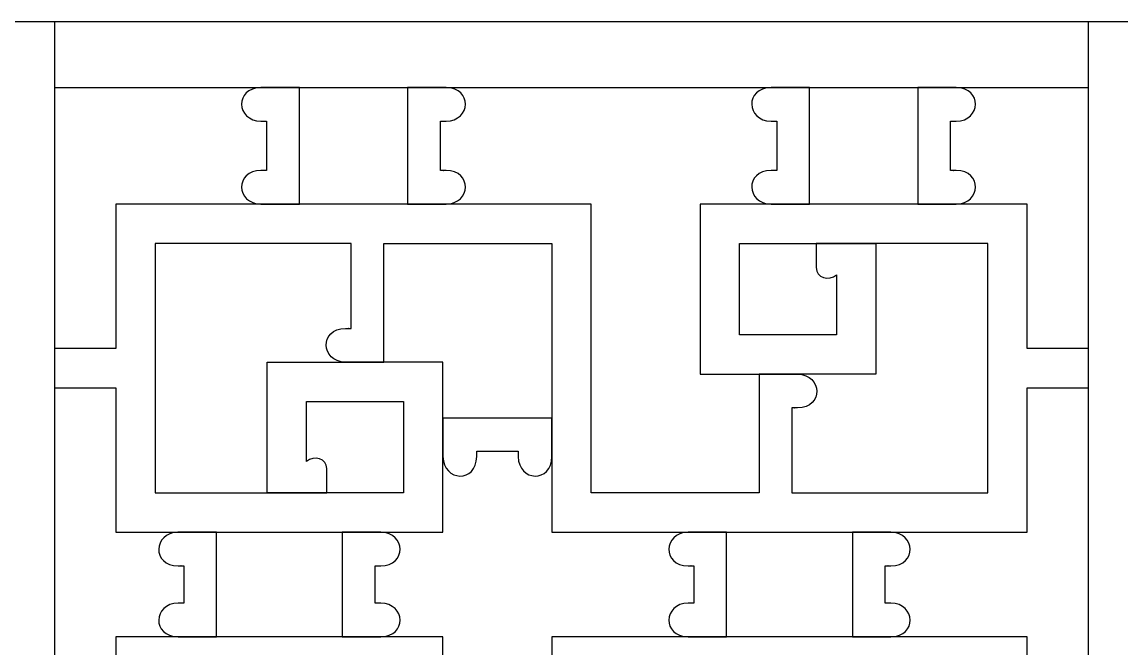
# Model space of a CAD drawing. Header units: centimetres. Extents: x -41.6 to 46.5, y -7.9 to 4.8.
# Drawn here: x 8.71 to 21.19, y -2.26 to 4.85 of the extents above; entities that cross this region are included whole.
import ezdxf

# ---------------------------------------------------------------- set-up
doc = ezdxf.new("R2010")
doc.units = ezdxf.units.CM
doc.header["$MEASUREMENT"] = 0
doc.layers.add('layer 1', color=7, linetype='Continuous')

msp = doc.modelspace()

# ---------------------------------------------------------------- linework, layer by layer
at = {"layer": 'layer 1', "color": 242}
for points, knots in [([(-4.13792, -7.92421), (-4.13792, -7.92421), (-4.13792, 4.84981), (-4.13792, 4.84981), (-4.13792, 4.84981), (-4.13792, 4.84981), (9.083, 4.84981), (9.083, 4.84981), (9.083, 4.84981), (9.083, 4.84981), (9.083, -7.92421), (9.083, -7.92421), (9.083, -7.92421), (9.083, -7.92421), (-4.13792, -7.92421), (-4.13792, -7.92421)], [0, 0, 0, 0, 0.2, 0.2, 0.2, 0.2, 0.4, 0.4, 0.4, 0.4, 0.6, 0.6, 0.6, 0.6, 1, 1, 1, 1]), ([(8.33816, -7.92421), (8.33816, -7.92421), (8.33816, 4.84981), (8.33816, 4.84981), (8.33816, 4.84981), (8.33816, 4.84981), (21.55908, 4.84981), (21.55908, 4.84981), (21.55908, 4.84981), (21.55908, 4.84981), (21.55908, -7.92421), (21.55908, -7.92421), (21.55908, -7.92421), (21.55908, -7.92421), (8.33816, -7.92421), (8.33816, -7.92421)], [0, 0, 0, 0, 0.2, 0.2, 0.2, 0.2, 0.4, 0.4, 0.4, 0.4, 0.6, 0.6, 0.6, 0.6, 1, 1, 1, 1]), ([(20.81424, -7.92421), (20.81424, -7.92421), (20.81424, 4.84981), (20.81424, 4.84981), (20.81424, 4.84981), (20.81424, 4.84981), (34.03517, 4.84981), (34.03517, 4.84981), (34.03517, 4.84981), (34.03517, 4.84981), (34.03517, -7.92421), (34.03517, -7.92421), (34.03517, -7.92421), (34.03517, -7.92421), (20.81424, -7.92421), (20.81424, -7.92421)], [0, 0, 0, 0, 0.2, 0.2, 0.2, 0.2, 0.4, 0.4, 0.4, 0.4, 0.6, 0.6, 0.6, 0.6, 1, 1, 1, 1]), ([(9.083, 1.14233), (9.083, 1.14233), (9.77595, 1.14233), (9.77595, 1.14233), (9.77595, 1.14233), (9.77595, 1.14233), (9.77595, 2.78098), (9.77595, 2.78098), (9.77595, 2.78098), (9.77595, 2.78098), (9.77595, 2.78098), (9.77595, 2.78098), (9.77595, 2.78098), (9.77595, 2.78098), (11.42378, 2.78098), (11.42378, 2.78098), (11.42378, 2.78098), (11.13833, 2.78695), (11.12319, 3.16217), (11.42378, 3.16381), (11.42378, 3.16381), (11.49683, 3.16381), (11.41418, 3.16381), (11.48722, 3.16381), (11.48722, 3.16381), (11.48722, 3.16381), (11.48722, 3.72214), (11.48722, 3.72214), (11.48722, 3.72214), (11.47662, 3.72214), (11.47977, 3.72214), (11.42378, 3.72214), (11.42378, 3.72214), (11.13838, 3.72811), (11.1232, 4.1032), (11.42364, 4.10497), (11.42364, 4.10497), (11.42364, 4.10497), (9.083, 4.10497), (9.083, 4.10497), (9.083, 4.10497), (9.083, 4.10497), (9.083, 1.14233), (9.083, 1.14233)], [0, 0, 0, 0, 0.08333333, 0.08333333, 0.08333333, 0.08333333, 0.16666667, 0.16666667, 0.16666667, 0.16666667, 0.25, 0.25, 0.25, 0.25, 0.33333333, 0.33333333, 0.33333333, 0.33333333, 0.41666667, 0.41666667, 0.41666667, 0.41666667, 0.5, 0.5, 0.5, 0.5, 0.58333333, 0.58333333, 0.58333333, 0.58333333, 0.66666667, 0.66666667, 0.66666667, 0.66666667, 0.75, 0.75, 0.75, 0.75, 0.83333333, 0.83333333, 0.83333333, 0.83333333, 1, 1, 1, 1]), ([(11.85964, 4.10497), (11.85964, 4.10497), (11.42364, 4.10497), (11.42364, 4.10497), (11.42364, 4.10497), (11.42364, 4.10497), (11.85964, 4.10497), (11.85964, 4.10497)], [0, 0, 0, 0, 0.33333333, 0.33333333, 0.33333333, 0.33333333, 1, 1, 1, 1]), ([(11.85964, 4.10497), (11.85964, 4.10497), (11.85964, 2.78098), (11.85964, 2.78098), (11.85964, 2.78098), (11.85964, 2.78098), (13.0884, 2.78098), (13.0884, 2.78098), (13.0884, 2.78098), (13.0884, 2.78098), (13.0884, 4.10497), (13.0884, 4.10497), (13.0884, 4.10497), (13.0884, 4.10497), (11.85964, 4.10497), (11.85964, 4.10497)], [0, 0, 0, 0, 0.2, 0.2, 0.2, 0.2, 0.4, 0.4, 0.4, 0.4, 0.6, 0.6, 0.6, 0.6, 1, 1, 1, 1]), ([(13.0884, 4.10497), (13.0884, 4.10497), (13.5244, 4.10497), (13.5244, 4.10497), (13.5244, 4.10497), (13.5244, 4.10497), (13.0884, 4.10497), (13.0884, 4.10497)], [0, 0, 0, 0, 0.33333333, 0.33333333, 0.33333333, 0.33333333, 1, 1, 1, 1]), ([(13.5244, 4.10497), (13.82484, 4.1032), (13.80966, 3.72811), (13.52425, 3.72214), (13.52425, 3.72214), (13.46826, 3.72214), (13.47142, 3.72214), (13.46082, 3.72214), (13.46082, 3.72214), (13.46082, 3.72214), (13.46082, 3.16381), (13.46082, 3.16381), (13.46082, 3.16381), (13.53386, 3.16381), (13.4512, 3.16381), (13.52425, 3.16381), (13.52425, 3.16381), (13.82484, 3.16217), (13.8097, 2.78695), (13.52425, 2.78098), (13.52425, 2.78098), (13.52425, 2.78098), (15.17208, 2.78098), (15.17208, 2.78098), (15.17208, 2.78098), (15.17208, 2.78098), (15.17208, -0.49632), (15.17208, -0.49632), (15.17208, -0.49632), (15.17208, -0.49632), (17.07789, -0.49632), (17.07789, -0.49632), (17.07789, -0.49632), (17.07789, -0.49632), (17.07789, 0.8505), (17.07789, 0.8505), (17.07789, 0.8505), (17.07789, 0.8505), (16.40788, 0.8505), (16.40788, 0.8505), (16.40788, 0.8505), (16.40788, 1.49397), (16.40788, 2.13747), (16.40788, 2.78098), (16.40788, 2.78098), (16.40788, 2.78098), (17.21435, 2.78098), (17.21435, 2.78098), (17.21435, 2.78098), (16.9289, 2.78695), (16.91376, 3.16217), (17.21435, 3.16381), (17.21435, 3.16381), (17.2874, 3.16381), (17.20474, 3.16381), (17.27779, 3.16381), (17.27779, 3.16381), (17.27779, 3.16381), (17.27779, 3.72214), (17.27779, 3.72214), (17.27779, 3.72214), (17.26718, 3.72214), (17.27034, 3.72214), (17.21435, 3.72214), (17.21435, 3.72214), (16.92895, 3.72811), (16.91376, 4.1032), (17.2142, 4.10497), (17.2142, 4.10497), (17.2142, 4.10497), (13.5244, 4.10497), (13.5244, 4.10497)], [0, 0, 0, 0, 0.05263158, 0.05263158, 0.05263158, 0.05263158, 0.10526316, 0.10526316, 0.10526316, 0.10526316, 0.15789474, 0.15789474, 0.15789474, 0.15789474, 0.21052632, 0.21052632, 0.21052632, 0.21052632, 0.26315789, 0.26315789, 0.26315789, 0.26315789, 0.31578947, 0.31578947, 0.31578947, 0.31578947, 0.36842105, 0.36842105, 0.36842105, 0.36842105, 0.42105263, 0.42105263, 0.42105263, 0.42105263, 0.47368421, 0.47368421, 0.47368421, 0.47368421, 0.52631579, 0.52631579, 0.52631579, 0.52631579, 0.57894737, 0.57894737, 0.57894737, 0.57894737, 0.63157895, 0.63157895, 0.63157895, 0.63157895, 0.68421053, 0.68421053, 0.68421053, 0.68421053, 0.73684211, 0.73684211, 0.73684211, 0.73684211, 0.78947368, 0.78947368, 0.78947368, 0.78947368, 0.84210526, 0.84210526, 0.84210526, 0.84210526, 0.89473684, 0.89473684, 0.89473684, 0.89473684, 1, 1, 1, 1]), ([(17.65021, 4.10497), (17.65021, 4.10497), (17.2142, 4.10497), (17.2142, 4.10497), (17.2142, 4.10497), (17.2142, 4.10497), (17.65021, 4.10497), (17.65021, 4.10497)], [0, 0, 0, 0, 0.33333333, 0.33333333, 0.33333333, 0.33333333, 1, 1, 1, 1]), ([(17.65021, 2.78098), (17.65021, 2.78098), (18.87896, 2.78098), (18.87896, 2.78098), (18.87896, 2.78098), (18.87896, 2.78098), (18.87896, 4.10497), (18.87896, 4.10497), (18.87896, 4.10497), (18.87896, 4.10497), (17.65021, 4.10497), (17.65021, 4.10497), (17.65021, 4.10497), (17.65021, 4.10497), (17.65021, 2.78098), (17.65021, 2.78098)], [0, 0, 0, 0, 0.2, 0.2, 0.2, 0.2, 0.4, 0.4, 0.4, 0.4, 0.6, 0.6, 0.6, 0.6, 1, 1, 1, 1]), ([(18.87896, 4.10497), (18.87896, 4.10497), (19.31497, 4.10497), (19.31497, 4.10497), (19.31497, 4.10497), (19.31497, 4.10497), (18.87896, 4.10497), (18.87896, 4.10497)], [0, 0, 0, 0, 0.33333333, 0.33333333, 0.33333333, 0.33333333, 1, 1, 1, 1]), ([(19.31497, 4.10497), (19.61541, 4.1032), (19.60022, 3.72811), (19.31482, 3.72214), (19.31482, 3.72214), (19.25883, 3.72214), (19.26199, 3.72214), (19.25138, 3.72214), (19.25138, 3.72214), (19.25138, 3.72214), (19.25138, 3.16381), (19.25138, 3.16381), (19.25138, 3.16381), (19.32443, 3.16381), (19.24177, 3.16381), (19.31482, 3.16381), (19.31482, 3.16381), (19.61541, 3.16217), (19.60027, 2.78695), (19.31482, 2.78098), (19.31482, 2.78098), (19.31482, 2.78098), (20.12129, 2.78098), (20.12129, 2.78098), (20.12129, 2.78098), (20.12129, 2.78098), (20.12129, 1.14233), (20.12129, 1.14233), (20.12129, 1.14233), (20.12129, 1.14233), (20.81424, 1.14233), (20.81424, 1.14233), (20.81424, 1.14233), (20.81424, 1.14233), (20.81424, 4.10497), (20.81424, 4.10497), (20.81424, 4.10497), (20.81424, 4.10497), (19.31497, 4.10497), (19.31497, 4.10497)], [0, 0, 0, 0, 0.09090909, 0.09090909, 0.09090909, 0.09090909, 0.18181818, 0.18181818, 0.18181818, 0.18181818, 0.27272727, 0.27272727, 0.27272727, 0.27272727, 0.36363636, 0.36363636, 0.36363636, 0.36363636, 0.45454545, 0.45454545, 0.45454545, 0.45454545, 0.54545455, 0.54545455, 0.54545455, 0.54545455, 0.63636364, 0.63636364, 0.63636364, 0.63636364, 0.72727273, 0.72727273, 0.72727273, 0.72727273, 0.81818182, 0.81818182, 0.81818182, 0.81818182, 1, 1, 1, 1]), ([(11.85964, 2.78098), (11.85964, 2.78098), (11.42378, 2.78098), (11.42378, 2.78098), (11.42378, 2.78098), (11.42378, 2.78098), (11.85964, 2.78098), (11.85964, 2.78098)], [0, 0, 0, 0, 0.33333333, 0.33333333, 0.33333333, 0.33333333, 1, 1, 1, 1]), ([(13.0884, 2.78098), (13.0884, 2.78098), (13.52425, 2.78098), (13.52425, 2.78098), (13.52425, 2.78098), (13.52425, 2.78098), (13.0884, 2.78098), (13.0884, 2.78098)], [0, 0, 0, 0, 0.33333333, 0.33333333, 0.33333333, 0.33333333, 1, 1, 1, 1]), ([(17.65021, 2.78098), (17.65021, 2.78098), (17.21435, 2.78098), (17.21435, 2.78098), (17.21435, 2.78098), (17.21435, 2.78098), (17.65021, 2.78098), (17.65021, 2.78098)], [0, 0, 0, 0, 0.33333333, 0.33333333, 0.33333333, 0.33333333, 1, 1, 1, 1]), ([(18.87896, 2.78098), (18.87896, 2.78098), (19.31482, 2.78098), (19.31482, 2.78098), (19.31482, 2.78098), (19.31482, 2.78098), (18.87896, 2.78098), (18.87896, 2.78098)], [0, 0, 0, 0, 0.33333333, 0.33333333, 0.33333333, 0.33333333, 1, 1, 1, 1]), ([(12.38341, 0.98726), (12.38341, 0.98726), (11.94063, 0.98726), (11.94063, 0.98726), (11.94063, 0.98726), (11.94063, 0.98726), (11.49372, 0.98726), (11.49372, 0.98726), (11.49372, 0.98726), (11.49372, 0.98726), (11.49372, -0.49632), (11.49372, -0.49632), (11.49372, -0.49632), (11.49372, -0.49632), (10.22286, -0.49632), (10.22286, -0.49632), (10.22286, -0.49632), (10.22286, -0.49632), (10.22286, 2.33408), (10.22286, 2.33408), (10.22286, 2.33408), (10.22286, 2.33408), (12.44693, 2.33408), (12.44693, 2.33408), (12.44693, 2.33408), (12.44693, 2.33408), (12.44693, 1.3701), (12.44693, 1.3701), (12.44693, 1.3701), (12.37389, 1.3701), (12.45654, 1.3701), (12.3835, 1.3701), (12.3835, 1.3701), (12.08294, 1.36846), (12.09804, 0.99331), (12.38341, 0.98726)], [0, 0, 0, 0, 0.1, 0.1, 0.1, 0.1, 0.2, 0.2, 0.2, 0.2, 0.3, 0.3, 0.3, 0.3, 0.4, 0.4, 0.4, 0.4, 0.5, 0.5, 0.5, 0.5, 0.6, 0.6, 0.6, 0.6, 0.7, 0.7, 0.7, 0.7, 0.8, 0.8, 0.8, 0.8, 1, 1, 1, 1]), ([(14.72517, 0.34983), (14.72517, 1.01125), (14.72518, 1.67267), (14.72518, 2.33408), (14.72518, 2.33408), (14.72518, 2.33408), (12.81935, 2.33408), (12.81935, 2.33408), (12.81935, 2.33408), (12.81935, 2.33408), (12.81935, 0.98726), (12.81935, 0.98726), (12.81935, 0.98726), (12.81935, 0.98726), (13.04246, 0.98726), (13.04246, 0.98726), (13.04246, 0.98726), (13.04246, 0.98726), (13.48936, 0.98726), (13.48936, 0.98726), (13.48936, 0.98726), (13.48936, 0.98726), (13.48936, 0.34983), (13.48936, 0.34983), (13.48936, 0.34983), (13.48936, 0.34983), (14.72517, 0.34983), (14.72517, 0.34983)], [0, 0, 0, 0, 0.125, 0.125, 0.125, 0.125, 0.25, 0.25, 0.25, 0.25, 0.375, 0.375, 0.375, 0.375, 0.5, 0.5, 0.5, 0.5, 0.625, 0.625, 0.625, 0.625, 0.75, 0.75, 0.75, 0.75, 1, 1, 1, 1]), ([(17.95662, 1.97878), (17.87313, 1.90293), (17.72586, 1.9472), (17.72676, 2.06003), (17.72676, 2.06003), (17.72676, 2.15138), (17.72676, 2.24273), (17.72676, 2.33408), (17.72676, 2.33408), (17.72676, 2.33408), (16.85478, 2.33408), (16.85478, 2.33408), (16.85478, 2.33408), (16.85478, 2.33408), (16.85478, 1.2974), (16.85478, 1.2974), (16.85478, 1.2974), (16.85478, 1.2974), (17.95662, 1.2974), (17.95662, 1.2974), (17.95662, 1.2974), (17.95662, 1.2974), (17.95662, 1.97878), (17.95662, 1.97878)], [0, 0, 0, 0, 0.14285714, 0.14285714, 0.14285714, 0.14285714, 0.28571429, 0.28571429, 0.28571429, 0.28571429, 0.42857143, 0.42857143, 0.42857143, 0.42857143, 0.57142857, 0.57142857, 0.57142857, 0.57142857, 0.71428571, 0.71428571, 0.71428571, 0.71428571, 1, 1, 1, 1]), ([(17.45031, -0.49632), (17.45031, -0.49632), (17.45031, 0.46766), (17.45031, 0.46766), (17.45031, 0.46766), (17.52335, 0.46766), (17.4407, 0.46766), (17.51374, 0.46766), (17.51374, 0.46766), (17.8143, 0.4693), (17.7992, 0.84445), (17.51383, 0.8505), (17.51383, 0.8505), (17.51383, 0.8505), (18.40352, 0.8505), (18.40352, 0.8505), (18.40352, 0.8505), (18.40352, 0.8505), (18.40352, 2.33408), (18.40352, 2.33408), (18.40352, 2.33408), (18.40352, 2.33408), (19.67439, 2.33408), (19.67439, 2.33408), (19.67439, 2.33408), (19.67439, 2.33408), (19.67439, -0.49632), (19.67439, -0.49632), (19.67439, -0.49632), (19.67439, -0.49632), (17.45031, -0.49632), (17.45031, -0.49632)], [0, 0, 0, 0, 0.11111111, 0.11111111, 0.11111111, 0.11111111, 0.22222222, 0.22222222, 0.22222222, 0.22222222, 0.33333333, 0.33333333, 0.33333333, 0.33333333, 0.44444444, 0.44444444, 0.44444444, 0.44444444, 0.55555556, 0.55555556, 0.55555556, 0.55555556, 0.66666667, 0.66666667, 0.66666667, 0.66666667, 0.77777778, 0.77777778, 0.77777778, 0.77777778, 1, 1, 1, 1]), ([(18.40352, 2.33408), (18.40352, 2.33408), (17.72676, 2.33408), (17.72676, 2.33408), (17.72676, 2.33408), (17.72676, 2.33408), (18.40352, 2.33408), (18.40352, 2.33408)], [0, 0, 0, 0, 0.33333333, 0.33333333, 0.33333333, 0.33333333, 1, 1, 1, 1]), ([(12.81935, 0.98726), (12.81935, 0.98726), (12.38341, 0.98726), (12.38341, 0.98726), (12.38341, 0.98726), (12.38341, 0.98726), (12.81935, 0.98726), (12.81935, 0.98726)], [0, 0, 0, 0, 0.33333333, 0.33333333, 0.33333333, 0.33333333, 1, 1, 1, 1]), ([(17.07789, 0.8505), (17.07789, 0.8505), (17.51383, 0.8505), (17.51383, 0.8505), (17.51383, 0.8505), (17.51383, 0.8505), (17.07789, 0.8505), (17.07789, 0.8505)], [0, 0, 0, 0, 0.33333333, 0.33333333, 0.33333333, 0.33333333, 1, 1, 1, 1]), ([(9.083, -3.76983), (9.083, -3.76983), (9.77595, -3.76983), (9.77595, -3.76983), (9.77595, -3.76983), (9.77595, -3.76983), (9.77595, -2.13118), (9.77595, -2.13118), (9.77595, -2.13118), (9.77595, -2.13118), (10.48272, -2.13118), (10.48272, -2.13118), (10.48272, -2.13118), (10.18229, -2.12941), (10.19747, -1.75431), (10.48288, -1.74834), (10.48288, -1.74834), (10.53886, -1.74834), (10.53571, -1.74834), (10.54631, -1.74834), (10.54631, -1.74834), (10.54631, -1.74834), (10.54631, -1.32599), (10.54631, -1.32599), (10.54631, -1.32599), (10.47327, -1.32599), (10.55592, -1.32599), (10.48288, -1.32599), (10.48288, -1.32599), (10.18282, -1.32435), (10.19739, -0.95049), (10.48137, -0.94322), (10.48137, -0.94322), (10.48137, -0.94322), (9.77595, -0.94322), (9.77595, -0.94322), (9.77595, -0.94322), (9.77595, -0.94322), (9.77595, 0.69543), (9.77595, 0.69543), (9.77595, 0.69543), (9.77595, 0.69543), (9.083, 0.69543), (9.083, 0.69543), (9.083, 0.69543), (9.083, 0.69543), (9.083, -3.76983), (9.083, -3.76983)], [0, 0, 0, 0, 0.07692308, 0.07692308, 0.07692308, 0.07692308, 0.15384615, 0.15384615, 0.15384615, 0.15384615, 0.23076923, 0.23076923, 0.23076923, 0.23076923, 0.30769231, 0.30769231, 0.30769231, 0.30769231, 0.38461538, 0.38461538, 0.38461538, 0.38461538, 0.46153846, 0.46153846, 0.46153846, 0.46153846, 0.53846154, 0.53846154, 0.53846154, 0.53846154, 0.61538462, 0.61538462, 0.61538462, 0.61538462, 0.69230769, 0.69230769, 0.69230769, 0.69230769, 0.76923077, 0.76923077, 0.76923077, 0.76923077, 0.84615385, 0.84615385, 0.84615385, 0.84615385, 1, 1, 1, 1]), ([(20.81424, 0.69542), (20.81424, 0.69542), (20.12129, 0.69542), (20.12129, 0.69542), (20.12129, 0.69542), (20.12129, 0.69542), (20.12129, -0.94323), (20.12129, -0.94323), (20.12129, -0.94323), (20.12129, -0.94323), (20.12129, -0.94323), (20.12129, -0.94323), (20.12129, -0.94323), (20.12129, -0.94323), (18.5746, -0.94323), (18.5746, -0.94323), (18.5746, -0.94323), (18.8585, -0.95057), (18.87303, -1.32435), (18.57301, -1.32599), (18.57301, -1.32599), (18.49996, -1.32599), (18.58262, -1.32599), (18.50957, -1.32599), (18.50957, -1.32599), (18.50957, -1.32599), (18.50957, -1.74834), (18.50957, -1.74834), (18.50957, -1.74834), (18.52018, -1.74834), (18.51702, -1.74834), (18.57301, -1.74834), (18.57301, -1.74834), (18.85836, -1.75431), (18.87359, -2.12928), (18.57331, -2.13118), (18.57331, -2.13118), (18.57331, -2.13118), (20.12129, -2.13118), (20.12129, -2.13118), (20.12129, -2.13118), (20.12129, -2.13118), (20.12129, -2.13118), (20.12129, -2.13118), (20.12129, -2.13118), (20.12129, -2.13118), (20.12129, -3.76983), (20.12129, -3.76983), (20.12129, -3.76983), (20.12129, -3.76983), (20.81424, -3.76983), (20.81424, -3.76983), (20.81424, -3.76983), (20.81424, -3.76983), (20.81424, 0.69542), (20.81424, 0.69542)], [0, 0, 0, 0, 0.06666667, 0.06666667, 0.06666667, 0.06666667, 0.13333333, 0.13333333, 0.13333333, 0.13333333, 0.2, 0.2, 0.2, 0.2, 0.26666667, 0.26666667, 0.26666667, 0.26666667, 0.33333333, 0.33333333, 0.33333333, 0.33333333, 0.4, 0.4, 0.4, 0.4, 0.46666667, 0.46666667, 0.46666667, 0.46666667, 0.53333333, 0.53333333, 0.53333333, 0.53333333, 0.6, 0.6, 0.6, 0.6, 0.66666667, 0.66666667, 0.66666667, 0.66666667, 0.73333333, 0.73333333, 0.73333333, 0.73333333, 0.8, 0.8, 0.8, 0.8, 0.86666667, 0.86666667, 0.86666667, 0.86666667, 1, 1, 1, 1]), ([(11.94063, -0.14099), (12.02411, -0.06516), (12.17138, -0.10945), (12.17048, -0.22228), (12.17048, -0.22228), (12.17048, -0.31362), (12.17048, -0.40497), (12.17048, -0.49632), (12.17048, -0.49632), (12.17048, -0.49632), (13.04246, -0.49632), (13.04246, -0.49632), (13.04246, -0.49632), (13.04246, -0.49632), (13.04246, 0.54036), (13.04246, 0.54036), (13.04246, 0.54036), (13.04246, 0.54036), (11.94063, 0.54036), (11.94063, 0.54036), (11.94063, 0.54036), (11.94063, 0.54036), (11.94063, -0.14099), (11.94063, -0.14099)], [0, 0, 0, 0, 0.14285714, 0.14285714, 0.14285714, 0.14285714, 0.28571429, 0.28571429, 0.28571429, 0.28571429, 0.42857143, 0.42857143, 0.42857143, 0.42857143, 0.57142857, 0.57142857, 0.57142857, 0.57142857, 0.71428571, 0.71428571, 0.71428571, 0.71428571, 1, 1, 1, 1]), ([(13.48936, 0.34983), (13.48936, 0.34983), (13.48936, -0.08602), (13.48936, -0.08602), (13.48936, -0.08602), (13.48936, -0.08602), (13.48936, 0.34983), (13.48936, 0.34983)], [0, 0, 0, 0, 0.33333333, 0.33333333, 0.33333333, 0.33333333, 1, 1, 1, 1]), ([(14.72517, 0.34983), (14.72517, 0.34983), (14.72517, -0.08602), (14.72517, -0.08602), (14.72517, -0.08602), (14.72517, -0.08602), (14.72517, 0.34983), (14.72517, 0.34983)], [0, 0, 0, 0, 0.33333333, 0.33333333, 0.33333333, 0.33333333, 1, 1, 1, 1]), ([(14.72517, -0.08602), (14.72352, -0.38661), (14.34819, -0.37148), (14.34222, -0.08602), (14.34222, -0.08602), (14.34222, -0.03004), (14.34222, -0.03319), (14.34222, -0.02259), (14.34222, -0.02259), (14.34222, -0.02259), (13.87219, -0.02259), (13.87219, -0.02259), (13.87219, -0.02259), (13.87219, -0.09563), (13.87219, -0.01298), (13.87219, -0.08602), (13.87219, -0.08602), (13.87055, -0.38661), (13.49533, -0.37148), (13.48936, -0.08602), (13.48936, -0.08602), (13.48936, -0.08602), (13.48936, -0.94322), (13.48936, -0.94322), (13.48936, -0.94322), (13.48936, -0.94322), (12.78394, -0.94322), (12.78394, -0.94322), (12.78394, -0.94322), (13.06792, -0.95049), (13.08249, -1.32435), (12.78244, -1.32599), (12.78244, -1.32599), (12.70939, -1.32599), (12.79205, -1.32599), (12.719, -1.32599), (12.719, -1.32599), (12.719, -1.32599), (12.719, -1.74834), (12.719, -1.74834), (12.719, -1.74834), (12.72961, -1.74834), (12.72645, -1.74834), (12.78244, -1.74834), (12.78244, -1.74834), (13.06784, -1.75431), (13.08302, -2.12941), (12.78259, -2.13118), (12.78259, -2.13118), (12.78259, -2.13118), (13.48936, -2.13118), (13.48936, -2.13118), (13.48936, -2.13118), (13.48936, -2.13118), (13.48936, -2.98838), (13.48936, -2.98838), (13.48936, -2.98838), (13.49533, -2.70293), (13.87055, -2.68779), (13.87219, -2.98838), (13.87219, -2.98838), (13.87219, -3.06143), (13.87219, -2.97877), (13.87219, -3.05182), (13.87219, -3.05182), (13.87219, -3.05182), (14.34222, -3.05182), (14.34222, -3.05182), (14.34222, -3.05182), (14.34222, -3.04121), (14.34222, -3.04437), (14.34222, -2.98838), (14.34222, -2.98838), (14.34819, -2.70293), (14.72353, -2.68779), (14.72518, -2.98838), (14.72518, -2.98838), (14.72518, -2.98838), (14.72518, -2.57808), (14.72518, -2.57808), (14.72518, -2.57808), (14.72518, -2.57808), (14.72517, -2.57808), (14.72517, -2.57808), (14.72517, -2.57808), (14.72517, -2.57808), (14.72517, -2.13118), (14.72517, -2.13118), (14.72517, -2.13118), (14.72517, -2.13118), (16.27329, -2.13118), (16.27329, -2.13118), (16.27329, -2.13118), (15.97286, -2.1294), (15.98804, -1.75431), (16.27345, -1.74834), (16.27345, -1.74834), (16.32943, -1.74834), (16.32628, -1.74834), (16.33688, -1.74834), (16.33688, -1.74834), (16.33688, -1.74834), (16.33688, -1.32599), (16.33688, -1.32599), (16.33688, -1.32599), (16.26384, -1.32599), (16.34649, -1.32599), (16.27345, -1.32599), (16.27345, -1.32599), (15.97342, -1.32435), (15.98796, -0.95057), (16.27185, -0.94323), (16.27185, -0.94323), (16.27185, -0.94323), (14.72517, -0.94323), (14.72517, -0.94323), (14.72517, -0.94323), (14.72517, -0.65749), (14.72517, -0.37176), (14.72517, -0.08602)], [0, 0, 0, 0, 0.03225806, 0.03225806, 0.03225806, 0.03225806, 0.06451613, 0.06451613, 0.06451613, 0.06451613, 0.09677419, 0.09677419, 0.09677419, 0.09677419, 0.12903226, 0.12903226, 0.12903226, 0.12903226, 0.16129032, 0.16129032, 0.16129032, 0.16129032, 0.19354839, 0.19354839, 0.19354839, 0.19354839, 0.22580645, 0.22580645, 0.22580645, 0.22580645, 0.25806452, 0.25806452, 0.25806452, 0.25806452, 0.29032258, 0.29032258, 0.29032258, 0.29032258, 0.32258065, 0.32258065, 0.32258065, 0.32258065, 0.35483871, 0.35483871, 0.35483871, 0.35483871, 0.38709677, 0.38709677, 0.38709677, 0.38709677, 0.41935484, 0.41935484, 0.41935484, 0.41935484, 0.4516129, 0.4516129, 0.4516129, 0.4516129, 0.48387097, 0.48387097, 0.48387097, 0.48387097, 0.51612903, 0.51612903, 0.51612903, 0.51612903, 0.5483871, 0.5483871, 0.5483871, 0.5483871, 0.58064516, 0.58064516, 0.58064516, 0.58064516, 0.61290323, 0.61290323, 0.61290323, 0.61290323, 0.64516129, 0.64516129, 0.64516129, 0.64516129, 0.67741935, 0.67741935, 0.67741935, 0.67741935, 0.70967742, 0.70967742, 0.70967742, 0.70967742, 0.74193548, 0.74193548, 0.74193548, 0.74193548, 0.77419355, 0.77419355, 0.77419355, 0.77419355, 0.80645161, 0.80645161, 0.80645161, 0.80645161, 0.83870968, 0.83870968, 0.83870968, 0.83870968, 0.87096774, 0.87096774, 0.87096774, 0.87096774, 0.90322581, 0.90322581, 0.90322581, 0.90322581, 0.93548387, 0.93548387, 0.93548387, 0.93548387, 1, 1, 1, 1]), ([(12.17048, -0.49632), (12.17048, -0.49632), (11.49372, -0.49632), (11.49372, -0.49632), (11.49372, -0.49632), (11.49372, -0.49632), (12.17048, -0.49632), (12.17048, -0.49632)], [0, 0, 0, 0, 0.33333333, 0.33333333, 0.33333333, 0.33333333, 1, 1, 1, 1]), ([(10.91873, -0.94322), (10.91873, -0.94322), (10.48137, -0.94322), (10.48137, -0.94322), (10.48137, -0.94322), (10.48137, -0.94322), (10.91873, -0.94322), (10.91873, -0.94322)], [0, 0, 0, 0, 0.33333333, 0.33333333, 0.33333333, 0.33333333, 1, 1, 1, 1]), ([(10.91873, -0.94322), (10.91873, -0.94322), (10.91873, -2.13118), (10.91873, -2.13118), (10.91873, -2.13118), (10.91873, -2.13118), (12.34658, -2.13118), (12.34658, -2.13118), (12.34658, -2.13118), (12.34658, -2.13118), (12.34658, -0.94322), (12.34658, -0.94322), (12.34658, -0.94322), (12.34658, -0.94322), (10.91873, -0.94322), (10.91873, -0.94322)], [0, 0, 0, 0, 0.2, 0.2, 0.2, 0.2, 0.4, 0.4, 0.4, 0.4, 0.6, 0.6, 0.6, 0.6, 1, 1, 1, 1]), ([(12.78394, -0.94322), (12.78394, -0.94322), (12.34658, -0.94322), (12.34658, -0.94322), (12.34658, -0.94322), (12.34658, -0.94322), (12.78394, -0.94322), (12.78394, -0.94322)], [0, 0, 0, 0, 0.33333333, 0.33333333, 0.33333333, 0.33333333, 1, 1, 1, 1]), ([(16.7093, -0.94323), (16.7093, -0.94323), (16.27185, -0.94323), (16.27185, -0.94323), (16.27185, -0.94323), (16.27185, -0.94323), (16.7093, -0.94323), (16.7093, -0.94323)], [0, 0, 0, 0, 0.33333333, 0.33333333, 0.33333333, 0.33333333, 1, 1, 1, 1]), ([(16.7093, -0.94323), (16.7093, -0.94323), (16.7093, -2.13118), (16.7093, -2.13118), (16.7093, -2.13118), (16.7093, -2.13118), (18.13715, -2.13118), (18.13715, -2.13118), (18.13715, -2.13118), (18.13715, -2.13118), (18.13715, -0.94323), (18.13715, -0.94323), (18.13715, -0.94323), (18.13715, -0.94323), (16.7093, -0.94323), (16.7093, -0.94323)], [0, 0, 0, 0, 0.2, 0.2, 0.2, 0.2, 0.4, 0.4, 0.4, 0.4, 0.6, 0.6, 0.6, 0.6, 1, 1, 1, 1]), ([(18.13715, -0.94323), (18.13715, -0.94323), (18.5746, -0.94323), (18.5746, -0.94323), (18.5746, -0.94323), (18.5746, -0.94323), (18.13715, -0.94323), (18.13715, -0.94323)], [0, 0, 0, 0, 0.33333333, 0.33333333, 0.33333333, 0.33333333, 1, 1, 1, 1]), ([(10.91873, -2.13118), (10.91873, -2.13118), (10.48272, -2.13118), (10.48272, -2.13118), (10.48272, -2.13118), (10.48272, -2.13118), (10.91873, -2.13118), (10.91873, -2.13118)], [0, 0, 0, 0, 0.33333333, 0.33333333, 0.33333333, 0.33333333, 1, 1, 1, 1]), ([(12.78259, -2.13118), (12.78259, -2.13118), (12.34658, -2.13118), (12.34658, -2.13118), (12.34658, -2.13118), (12.34658, -2.13118), (12.78259, -2.13118), (12.78259, -2.13118)], [0, 0, 0, 0, 0.33333333, 0.33333333, 0.33333333, 0.33333333, 1, 1, 1, 1]), ([(16.7093, -2.13118), (16.7093, -2.13118), (16.27329, -2.13118), (16.27329, -2.13118), (16.27329, -2.13118), (16.27329, -2.13118), (16.7093, -2.13118), (16.7093, -2.13118)], [0, 0, 0, 0, 0.33333333, 0.33333333, 0.33333333, 0.33333333, 1, 1, 1, 1]), ([(18.13715, -2.13118), (18.13715, -2.13118), (18.57331, -2.13118), (18.57331, -2.13118), (18.57331, -2.13118), (18.57331, -2.13118), (18.13715, -2.13118), (18.13715, -2.13118)], [0, 0, 0, 0, 0.33333333, 0.33333333, 0.33333333, 0.33333333, 1, 1, 1, 1])]:
    msp.add_open_spline(points, degree=3, knots=knots, dxfattribs=at)
at = {"layer": 'layer 1', "color": 242, "lineweight": 9}
for points, knots in [([(-4.13792, -7.92421), (-4.13792, -7.92421), (-4.13792, 4.84981), (-4.13792, 4.84981), (-4.13792, 4.84981), (-4.13792, 4.84981), (9.083, 4.84981), (9.083, 4.84981), (9.083, 4.84981), (9.083, 4.84981), (9.083, -7.92421), (9.083, -7.92421), (9.083, -7.92421), (9.083, -7.92421), (-4.13792, -7.92421), (-4.13792, -7.92421)], [0, 0, 0, 0, 0.2, 0.2, 0.2, 0.2, 0.4, 0.4, 0.4, 0.4, 0.6, 0.6, 0.6, 0.6, 1, 1, 1, 1]), ([(8.33816, -7.92421), (8.33816, -7.92421), (8.33816, 4.84981), (8.33816, 4.84981), (8.33816, 4.84981), (8.33816, 4.84981), (21.55908, 4.84981), (21.55908, 4.84981), (21.55908, 4.84981), (21.55908, 4.84981), (21.55908, -7.92421), (21.55908, -7.92421), (21.55908, -7.92421), (21.55908, -7.92421), (8.33816, -7.92421), (8.33816, -7.92421)], [0, 0, 0, 0, 0.2, 0.2, 0.2, 0.2, 0.4, 0.4, 0.4, 0.4, 0.6, 0.6, 0.6, 0.6, 1, 1, 1, 1]), ([(20.81424, -7.92421), (20.81424, -7.92421), (20.81424, 4.84981), (20.81424, 4.84981), (20.81424, 4.84981), (20.81424, 4.84981), (34.03517, 4.84981), (34.03517, 4.84981), (34.03517, 4.84981), (34.03517, 4.84981), (34.03517, -7.92421), (34.03517, -7.92421), (34.03517, -7.92421), (34.03517, -7.92421), (20.81424, -7.92421), (20.81424, -7.92421)], [0, 0, 0, 0, 0.2, 0.2, 0.2, 0.2, 0.4, 0.4, 0.4, 0.4, 0.6, 0.6, 0.6, 0.6, 1, 1, 1, 1]), ([(9.083, 1.14233), (9.083, 1.14233), (9.77595, 1.14233), (9.77595, 1.14233), (9.77595, 1.14233), (9.77595, 1.14233), (9.77595, 2.78098), (9.77595, 2.78098), (9.77595, 2.78098), (9.77595, 2.78098), (9.77595, 2.78098), (9.77595, 2.78098), (9.77595, 2.78098), (9.77595, 2.78098), (11.42378, 2.78098), (11.42378, 2.78098), (11.42378, 2.78098), (11.13833, 2.78695), (11.12319, 3.16217), (11.42378, 3.16381), (11.42378, 3.16381), (11.49683, 3.16381), (11.41418, 3.16381), (11.48722, 3.16381), (11.48722, 3.16381), (11.48722, 3.16381), (11.48722, 3.72214), (11.48722, 3.72214), (11.48722, 3.72214), (11.47662, 3.72214), (11.47977, 3.72214), (11.42378, 3.72214), (11.42378, 3.72214), (11.13838, 3.72811), (11.1232, 4.1032), (11.42364, 4.10497), (11.42364, 4.10497), (11.42364, 4.10497), (9.083, 4.10497), (9.083, 4.10497), (9.083, 4.10497), (9.083, 4.10497), (9.083, 1.14233), (9.083, 1.14233)], [0, 0, 0, 0, 0.08333333, 0.08333333, 0.08333333, 0.08333333, 0.16666667, 0.16666667, 0.16666667, 0.16666667, 0.25, 0.25, 0.25, 0.25, 0.33333333, 0.33333333, 0.33333333, 0.33333333, 0.41666667, 0.41666667, 0.41666667, 0.41666667, 0.5, 0.5, 0.5, 0.5, 0.58333333, 0.58333333, 0.58333333, 0.58333333, 0.66666667, 0.66666667, 0.66666667, 0.66666667, 0.75, 0.75, 0.75, 0.75, 0.83333333, 0.83333333, 0.83333333, 0.83333333, 1, 1, 1, 1]), ([(11.85964, 4.10497), (11.85964, 4.10497), (11.85964, 2.78098), (11.85964, 2.78098), (11.85964, 2.78098), (11.85964, 2.78098), (13.0884, 2.78098), (13.0884, 2.78098), (13.0884, 2.78098), (13.0884, 2.78098), (13.0884, 4.10497), (13.0884, 4.10497), (13.0884, 4.10497), (13.0884, 4.10497), (11.85964, 4.10497), (11.85964, 4.10497)], [0, 0, 0, 0, 0.2, 0.2, 0.2, 0.2, 0.4, 0.4, 0.4, 0.4, 0.6, 0.6, 0.6, 0.6, 1, 1, 1, 1]), ([(13.5244, 4.10497), (13.82484, 4.1032), (13.80966, 3.72811), (13.52425, 3.72214), (13.52425, 3.72214), (13.46826, 3.72214), (13.47142, 3.72214), (13.46082, 3.72214), (13.46082, 3.72214), (13.46082, 3.72214), (13.46082, 3.16381), (13.46082, 3.16381), (13.46082, 3.16381), (13.53386, 3.16381), (13.4512, 3.16381), (13.52425, 3.16381), (13.52425, 3.16381), (13.82484, 3.16217), (13.8097, 2.78695), (13.52425, 2.78098), (13.52425, 2.78098), (13.52425, 2.78098), (15.17208, 2.78098), (15.17208, 2.78098), (15.17208, 2.78098), (15.17208, 2.78098), (15.17208, -0.49632), (15.17208, -0.49632), (15.17208, -0.49632), (15.17208, -0.49632), (17.07789, -0.49632), (17.07789, -0.49632), (17.07789, -0.49632), (17.07789, -0.49632), (17.07789, 0.8505), (17.07789, 0.8505), (17.07789, 0.8505), (17.07789, 0.8505), (16.40788, 0.8505), (16.40788, 0.8505), (16.40788, 0.8505), (16.40788, 1.49397), (16.40788, 2.13747), (16.40788, 2.78098), (16.40788, 2.78098), (16.40788, 2.78098), (17.21435, 2.78098), (17.21435, 2.78098), (17.21435, 2.78098), (16.9289, 2.78695), (16.91376, 3.16217), (17.21435, 3.16381), (17.21435, 3.16381), (17.2874, 3.16381), (17.20474, 3.16381), (17.27779, 3.16381), (17.27779, 3.16381), (17.27779, 3.16381), (17.27779, 3.72214), (17.27779, 3.72214), (17.27779, 3.72214), (17.26718, 3.72214), (17.27034, 3.72214), (17.21435, 3.72214), (17.21435, 3.72214), (16.92895, 3.72811), (16.91376, 4.1032), (17.2142, 4.10497), (17.2142, 4.10497), (17.2142, 4.10497), (13.5244, 4.10497), (13.5244, 4.10497)], [0, 0, 0, 0, 0.05263158, 0.05263158, 0.05263158, 0.05263158, 0.10526316, 0.10526316, 0.10526316, 0.10526316, 0.15789474, 0.15789474, 0.15789474, 0.15789474, 0.21052632, 0.21052632, 0.21052632, 0.21052632, 0.26315789, 0.26315789, 0.26315789, 0.26315789, 0.31578947, 0.31578947, 0.31578947, 0.31578947, 0.36842105, 0.36842105, 0.36842105, 0.36842105, 0.42105263, 0.42105263, 0.42105263, 0.42105263, 0.47368421, 0.47368421, 0.47368421, 0.47368421, 0.52631579, 0.52631579, 0.52631579, 0.52631579, 0.57894737, 0.57894737, 0.57894737, 0.57894737, 0.63157895, 0.63157895, 0.63157895, 0.63157895, 0.68421053, 0.68421053, 0.68421053, 0.68421053, 0.73684211, 0.73684211, 0.73684211, 0.73684211, 0.78947368, 0.78947368, 0.78947368, 0.78947368, 0.84210526, 0.84210526, 0.84210526, 0.84210526, 0.89473684, 0.89473684, 0.89473684, 0.89473684, 1, 1, 1, 1]), ([(17.65021, 2.78098), (17.65021, 2.78098), (18.87896, 2.78098), (18.87896, 2.78098), (18.87896, 2.78098), (18.87896, 2.78098), (18.87896, 4.10497), (18.87896, 4.10497), (18.87896, 4.10497), (18.87896, 4.10497), (17.65021, 4.10497), (17.65021, 4.10497), (17.65021, 4.10497), (17.65021, 4.10497), (17.65021, 2.78098), (17.65021, 2.78098)], [0, 0, 0, 0, 0.2, 0.2, 0.2, 0.2, 0.4, 0.4, 0.4, 0.4, 0.6, 0.6, 0.6, 0.6, 1, 1, 1, 1]), ([(19.31497, 4.10497), (19.61541, 4.1032), (19.60022, 3.72811), (19.31482, 3.72214), (19.31482, 3.72214), (19.25883, 3.72214), (19.26199, 3.72214), (19.25138, 3.72214), (19.25138, 3.72214), (19.25138, 3.72214), (19.25138, 3.16381), (19.25138, 3.16381), (19.25138, 3.16381), (19.32443, 3.16381), (19.24177, 3.16381), (19.31482, 3.16381), (19.31482, 3.16381), (19.61541, 3.16217), (19.60027, 2.78695), (19.31482, 2.78098), (19.31482, 2.78098), (19.31482, 2.78098), (20.12129, 2.78098), (20.12129, 2.78098), (20.12129, 2.78098), (20.12129, 2.78098), (20.12129, 1.14233), (20.12129, 1.14233), (20.12129, 1.14233), (20.12129, 1.14233), (20.81424, 1.14233), (20.81424, 1.14233), (20.81424, 1.14233), (20.81424, 1.14233), (20.81424, 4.10497), (20.81424, 4.10497), (20.81424, 4.10497), (20.81424, 4.10497), (19.31497, 4.10497), (19.31497, 4.10497)], [0, 0, 0, 0, 0.09090909, 0.09090909, 0.09090909, 0.09090909, 0.18181818, 0.18181818, 0.18181818, 0.18181818, 0.27272727, 0.27272727, 0.27272727, 0.27272727, 0.36363636, 0.36363636, 0.36363636, 0.36363636, 0.45454545, 0.45454545, 0.45454545, 0.45454545, 0.54545455, 0.54545455, 0.54545455, 0.54545455, 0.63636364, 0.63636364, 0.63636364, 0.63636364, 0.72727273, 0.72727273, 0.72727273, 0.72727273, 0.81818182, 0.81818182, 0.81818182, 0.81818182, 1, 1, 1, 1]), ([(12.38341, 0.98726), (12.38341, 0.98726), (11.94063, 0.98726), (11.94063, 0.98726), (11.94063, 0.98726), (11.94063, 0.98726), (11.49372, 0.98726), (11.49372, 0.98726), (11.49372, 0.98726), (11.49372, 0.98726), (11.49372, -0.49632), (11.49372, -0.49632), (11.49372, -0.49632), (11.49372, -0.49632), (10.22286, -0.49632), (10.22286, -0.49632), (10.22286, -0.49632), (10.22286, -0.49632), (10.22286, 2.33408), (10.22286, 2.33408), (10.22286, 2.33408), (10.22286, 2.33408), (12.44693, 2.33408), (12.44693, 2.33408), (12.44693, 2.33408), (12.44693, 2.33408), (12.44693, 1.3701), (12.44693, 1.3701), (12.44693, 1.3701), (12.37389, 1.3701), (12.45654, 1.3701), (12.3835, 1.3701), (12.3835, 1.3701), (12.08294, 1.36846), (12.09804, 0.99331), (12.38341, 0.98726)], [0, 0, 0, 0, 0.1, 0.1, 0.1, 0.1, 0.2, 0.2, 0.2, 0.2, 0.3, 0.3, 0.3, 0.3, 0.4, 0.4, 0.4, 0.4, 0.5, 0.5, 0.5, 0.5, 0.6, 0.6, 0.6, 0.6, 0.7, 0.7, 0.7, 0.7, 0.8, 0.8, 0.8, 0.8, 1, 1, 1, 1]), ([(14.72517, 0.34983), (14.72517, 1.01125), (14.72518, 1.67267), (14.72518, 2.33408), (14.72518, 2.33408), (14.72518, 2.33408), (12.81935, 2.33408), (12.81935, 2.33408), (12.81935, 2.33408), (12.81935, 2.33408), (12.81935, 0.98726), (12.81935, 0.98726), (12.81935, 0.98726), (12.81935, 0.98726), (13.04246, 0.98726), (13.04246, 0.98726), (13.04246, 0.98726), (13.04246, 0.98726), (13.48936, 0.98726), (13.48936, 0.98726), (13.48936, 0.98726), (13.48936, 0.98726), (13.48936, 0.34983), (13.48936, 0.34983), (13.48936, 0.34983), (13.48936, 0.34983), (14.72517, 0.34983), (14.72517, 0.34983)], [0, 0, 0, 0, 0.125, 0.125, 0.125, 0.125, 0.25, 0.25, 0.25, 0.25, 0.375, 0.375, 0.375, 0.375, 0.5, 0.5, 0.5, 0.5, 0.625, 0.625, 0.625, 0.625, 0.75, 0.75, 0.75, 0.75, 1, 1, 1, 1]), ([(17.95662, 1.97878), (17.87313, 1.90293), (17.72586, 1.9472), (17.72676, 2.06003), (17.72676, 2.06003), (17.72676, 2.15138), (17.72676, 2.24273), (17.72676, 2.33408), (17.72676, 2.33408), (17.72676, 2.33408), (16.85478, 2.33408), (16.85478, 2.33408), (16.85478, 2.33408), (16.85478, 2.33408), (16.85478, 1.2974), (16.85478, 1.2974), (16.85478, 1.2974), (16.85478, 1.2974), (17.95662, 1.2974), (17.95662, 1.2974), (17.95662, 1.2974), (17.95662, 1.2974), (17.95662, 1.97878), (17.95662, 1.97878)], [0, 0, 0, 0, 0.14285714, 0.14285714, 0.14285714, 0.14285714, 0.28571429, 0.28571429, 0.28571429, 0.28571429, 0.42857143, 0.42857143, 0.42857143, 0.42857143, 0.57142857, 0.57142857, 0.57142857, 0.57142857, 0.71428571, 0.71428571, 0.71428571, 0.71428571, 1, 1, 1, 1]), ([(17.45031, -0.49632), (17.45031, -0.49632), (17.45031, 0.46766), (17.45031, 0.46766), (17.45031, 0.46766), (17.52335, 0.46766), (17.4407, 0.46766), (17.51374, 0.46766), (17.51374, 0.46766), (17.8143, 0.4693), (17.7992, 0.84445), (17.51383, 0.8505), (17.51383, 0.8505), (17.51383, 0.8505), (18.40352, 0.8505), (18.40352, 0.8505), (18.40352, 0.8505), (18.40352, 0.8505), (18.40352, 2.33408), (18.40352, 2.33408), (18.40352, 2.33408), (18.40352, 2.33408), (19.67439, 2.33408), (19.67439, 2.33408), (19.67439, 2.33408), (19.67439, 2.33408), (19.67439, -0.49632), (19.67439, -0.49632), (19.67439, -0.49632), (19.67439, -0.49632), (17.45031, -0.49632), (17.45031, -0.49632)], [0, 0, 0, 0, 0.11111111, 0.11111111, 0.11111111, 0.11111111, 0.22222222, 0.22222222, 0.22222222, 0.22222222, 0.33333333, 0.33333333, 0.33333333, 0.33333333, 0.44444444, 0.44444444, 0.44444444, 0.44444444, 0.55555556, 0.55555556, 0.55555556, 0.55555556, 0.66666667, 0.66666667, 0.66666667, 0.66666667, 0.77777778, 0.77777778, 0.77777778, 0.77777778, 1, 1, 1, 1]), ([(9.083, -3.76983), (9.083, -3.76983), (9.77595, -3.76983), (9.77595, -3.76983), (9.77595, -3.76983), (9.77595, -3.76983), (9.77595, -2.13118), (9.77595, -2.13118), (9.77595, -2.13118), (9.77595, -2.13118), (10.48272, -2.13118), (10.48272, -2.13118), (10.48272, -2.13118), (10.18229, -2.12941), (10.19747, -1.75431), (10.48288, -1.74834), (10.48288, -1.74834), (10.53886, -1.74834), (10.53571, -1.74834), (10.54631, -1.74834), (10.54631, -1.74834), (10.54631, -1.74834), (10.54631, -1.32599), (10.54631, -1.32599), (10.54631, -1.32599), (10.47327, -1.32599), (10.55592, -1.32599), (10.48288, -1.32599), (10.48288, -1.32599), (10.18282, -1.32435), (10.19739, -0.95049), (10.48137, -0.94322), (10.48137, -0.94322), (10.48137, -0.94322), (9.77595, -0.94322), (9.77595, -0.94322), (9.77595, -0.94322), (9.77595, -0.94322), (9.77595, 0.69543), (9.77595, 0.69543), (9.77595, 0.69543), (9.77595, 0.69543), (9.083, 0.69543), (9.083, 0.69543), (9.083, 0.69543), (9.083, 0.69543), (9.083, -3.76983), (9.083, -3.76983)], [0, 0, 0, 0, 0.07692308, 0.07692308, 0.07692308, 0.07692308, 0.15384615, 0.15384615, 0.15384615, 0.15384615, 0.23076923, 0.23076923, 0.23076923, 0.23076923, 0.30769231, 0.30769231, 0.30769231, 0.30769231, 0.38461538, 0.38461538, 0.38461538, 0.38461538, 0.46153846, 0.46153846, 0.46153846, 0.46153846, 0.53846154, 0.53846154, 0.53846154, 0.53846154, 0.61538462, 0.61538462, 0.61538462, 0.61538462, 0.69230769, 0.69230769, 0.69230769, 0.69230769, 0.76923077, 0.76923077, 0.76923077, 0.76923077, 0.84615385, 0.84615385, 0.84615385, 0.84615385, 1, 1, 1, 1]), ([(20.81424, 0.69542), (20.81424, 0.69542), (20.12129, 0.69542), (20.12129, 0.69542), (20.12129, 0.69542), (20.12129, 0.69542), (20.12129, -0.94323), (20.12129, -0.94323), (20.12129, -0.94323), (20.12129, -0.94323), (20.12129, -0.94323), (20.12129, -0.94323), (20.12129, -0.94323), (20.12129, -0.94323), (18.5746, -0.94323), (18.5746, -0.94323), (18.5746, -0.94323), (18.8585, -0.95057), (18.87303, -1.32435), (18.57301, -1.32599), (18.57301, -1.32599), (18.49996, -1.32599), (18.58262, -1.32599), (18.50957, -1.32599), (18.50957, -1.32599), (18.50957, -1.32599), (18.50957, -1.74834), (18.50957, -1.74834), (18.50957, -1.74834), (18.52018, -1.74834), (18.51702, -1.74834), (18.57301, -1.74834), (18.57301, -1.74834), (18.85836, -1.75431), (18.87359, -2.12928), (18.57331, -2.13118), (18.57331, -2.13118), (18.57331, -2.13118), (20.12129, -2.13118), (20.12129, -2.13118), (20.12129, -2.13118), (20.12129, -2.13118), (20.12129, -2.13118), (20.12129, -2.13118), (20.12129, -2.13118), (20.12129, -2.13118), (20.12129, -3.76983), (20.12129, -3.76983), (20.12129, -3.76983), (20.12129, -3.76983), (20.81424, -3.76983), (20.81424, -3.76983), (20.81424, -3.76983), (20.81424, -3.76983), (20.81424, 0.69542), (20.81424, 0.69542)], [0, 0, 0, 0, 0.06666667, 0.06666667, 0.06666667, 0.06666667, 0.13333333, 0.13333333, 0.13333333, 0.13333333, 0.2, 0.2, 0.2, 0.2, 0.26666667, 0.26666667, 0.26666667, 0.26666667, 0.33333333, 0.33333333, 0.33333333, 0.33333333, 0.4, 0.4, 0.4, 0.4, 0.46666667, 0.46666667, 0.46666667, 0.46666667, 0.53333333, 0.53333333, 0.53333333, 0.53333333, 0.6, 0.6, 0.6, 0.6, 0.66666667, 0.66666667, 0.66666667, 0.66666667, 0.73333333, 0.73333333, 0.73333333, 0.73333333, 0.8, 0.8, 0.8, 0.8, 0.86666667, 0.86666667, 0.86666667, 0.86666667, 1, 1, 1, 1]), ([(11.94063, -0.14099), (12.02411, -0.06516), (12.17138, -0.10945), (12.17048, -0.22228), (12.17048, -0.22228), (12.17048, -0.31362), (12.17048, -0.40497), (12.17048, -0.49632), (12.17048, -0.49632), (12.17048, -0.49632), (13.04246, -0.49632), (13.04246, -0.49632), (13.04246, -0.49632), (13.04246, -0.49632), (13.04246, 0.54036), (13.04246, 0.54036), (13.04246, 0.54036), (13.04246, 0.54036), (11.94063, 0.54036), (11.94063, 0.54036), (11.94063, 0.54036), (11.94063, 0.54036), (11.94063, -0.14099), (11.94063, -0.14099)], [0, 0, 0, 0, 0.14285714, 0.14285714, 0.14285714, 0.14285714, 0.28571429, 0.28571429, 0.28571429, 0.28571429, 0.42857143, 0.42857143, 0.42857143, 0.42857143, 0.57142857, 0.57142857, 0.57142857, 0.57142857, 0.71428571, 0.71428571, 0.71428571, 0.71428571, 1, 1, 1, 1]), ([(14.72517, -0.08602), (14.72352, -0.38661), (14.34819, -0.37148), (14.34222, -0.08602), (14.34222, -0.08602), (14.34222, -0.03004), (14.34222, -0.03319), (14.34222, -0.02259), (14.34222, -0.02259), (14.34222, -0.02259), (13.87219, -0.02259), (13.87219, -0.02259), (13.87219, -0.02259), (13.87219, -0.09563), (13.87219, -0.01298), (13.87219, -0.08602), (13.87219, -0.08602), (13.87055, -0.38661), (13.49533, -0.37148), (13.48936, -0.08602), (13.48936, -0.08602), (13.48936, -0.08602), (13.48936, -0.94322), (13.48936, -0.94322), (13.48936, -0.94322), (13.48936, -0.94322), (12.78394, -0.94322), (12.78394, -0.94322), (12.78394, -0.94322), (13.06792, -0.95049), (13.08249, -1.32435), (12.78244, -1.32599), (12.78244, -1.32599), (12.70939, -1.32599), (12.79205, -1.32599), (12.719, -1.32599), (12.719, -1.32599), (12.719, -1.32599), (12.719, -1.74834), (12.719, -1.74834), (12.719, -1.74834), (12.72961, -1.74834), (12.72645, -1.74834), (12.78244, -1.74834), (12.78244, -1.74834), (13.06784, -1.75431), (13.08302, -2.12941), (12.78259, -2.13118), (12.78259, -2.13118), (12.78259, -2.13118), (13.48936, -2.13118), (13.48936, -2.13118), (13.48936, -2.13118), (13.48936, -2.13118), (13.48936, -2.98838), (13.48936, -2.98838), (13.48936, -2.98838), (13.49533, -2.70293), (13.87055, -2.68779), (13.87219, -2.98838), (13.87219, -2.98838), (13.87219, -3.06143), (13.87219, -2.97877), (13.87219, -3.05182), (13.87219, -3.05182), (13.87219, -3.05182), (14.34222, -3.05182), (14.34222, -3.05182), (14.34222, -3.05182), (14.34222, -3.04121), (14.34222, -3.04437), (14.34222, -2.98838), (14.34222, -2.98838), (14.34819, -2.70293), (14.72353, -2.68779), (14.72518, -2.98838), (14.72518, -2.98838), (14.72518, -2.98838), (14.72518, -2.57808), (14.72518, -2.57808), (14.72518, -2.57808), (14.72518, -2.57808), (14.72517, -2.57808), (14.72517, -2.57808), (14.72517, -2.57808), (14.72517, -2.57808), (14.72517, -2.13118), (14.72517, -2.13118), (14.72517, -2.13118), (14.72517, -2.13118), (16.27329, -2.13118), (16.27329, -2.13118), (16.27329, -2.13118), (15.97286, -2.1294), (15.98804, -1.75431), (16.27345, -1.74834), (16.27345, -1.74834), (16.32943, -1.74834), (16.32628, -1.74834), (16.33688, -1.74834), (16.33688, -1.74834), (16.33688, -1.74834), (16.33688, -1.32599), (16.33688, -1.32599), (16.33688, -1.32599), (16.26384, -1.32599), (16.34649, -1.32599), (16.27345, -1.32599), (16.27345, -1.32599), (15.97342, -1.32435), (15.98796, -0.95057), (16.27185, -0.94323), (16.27185, -0.94323), (16.27185, -0.94323), (14.72517, -0.94323), (14.72517, -0.94323), (14.72517, -0.94323), (14.72517, -0.65749), (14.72517, -0.37176), (14.72517, -0.08602)], [0, 0, 0, 0, 0.03225806, 0.03225806, 0.03225806, 0.03225806, 0.06451613, 0.06451613, 0.06451613, 0.06451613, 0.09677419, 0.09677419, 0.09677419, 0.09677419, 0.12903226, 0.12903226, 0.12903226, 0.12903226, 0.16129032, 0.16129032, 0.16129032, 0.16129032, 0.19354839, 0.19354839, 0.19354839, 0.19354839, 0.22580645, 0.22580645, 0.22580645, 0.22580645, 0.25806452, 0.25806452, 0.25806452, 0.25806452, 0.29032258, 0.29032258, 0.29032258, 0.29032258, 0.32258065, 0.32258065, 0.32258065, 0.32258065, 0.35483871, 0.35483871, 0.35483871, 0.35483871, 0.38709677, 0.38709677, 0.38709677, 0.38709677, 0.41935484, 0.41935484, 0.41935484, 0.41935484, 0.4516129, 0.4516129, 0.4516129, 0.4516129, 0.48387097, 0.48387097, 0.48387097, 0.48387097, 0.51612903, 0.51612903, 0.51612903, 0.51612903, 0.5483871, 0.5483871, 0.5483871, 0.5483871, 0.58064516, 0.58064516, 0.58064516, 0.58064516, 0.61290323, 0.61290323, 0.61290323, 0.61290323, 0.64516129, 0.64516129, 0.64516129, 0.64516129, 0.67741935, 0.67741935, 0.67741935, 0.67741935, 0.70967742, 0.70967742, 0.70967742, 0.70967742, 0.74193548, 0.74193548, 0.74193548, 0.74193548, 0.77419355, 0.77419355, 0.77419355, 0.77419355, 0.80645161, 0.80645161, 0.80645161, 0.80645161, 0.83870968, 0.83870968, 0.83870968, 0.83870968, 0.87096774, 0.87096774, 0.87096774, 0.87096774, 0.90322581, 0.90322581, 0.90322581, 0.90322581, 0.93548387, 0.93548387, 0.93548387, 0.93548387, 1, 1, 1, 1]), ([(10.91873, -0.94322), (10.91873, -0.94322), (10.91873, -2.13118), (10.91873, -2.13118), (10.91873, -2.13118), (10.91873, -2.13118), (12.34658, -2.13118), (12.34658, -2.13118), (12.34658, -2.13118), (12.34658, -2.13118), (12.34658, -0.94322), (12.34658, -0.94322), (12.34658, -0.94322), (12.34658, -0.94322), (10.91873, -0.94322), (10.91873, -0.94322)], [0, 0, 0, 0, 0.2, 0.2, 0.2, 0.2, 0.4, 0.4, 0.4, 0.4, 0.6, 0.6, 0.6, 0.6, 1, 1, 1, 1]), ([(16.7093, -0.94323), (16.7093, -0.94323), (16.7093, -2.13118), (16.7093, -2.13118), (16.7093, -2.13118), (16.7093, -2.13118), (18.13715, -2.13118), (18.13715, -2.13118), (18.13715, -2.13118), (18.13715, -2.13118), (18.13715, -0.94323), (18.13715, -0.94323), (18.13715, -0.94323), (18.13715, -0.94323), (16.7093, -0.94323), (16.7093, -0.94323)], [0, 0, 0, 0, 0.2, 0.2, 0.2, 0.2, 0.4, 0.4, 0.4, 0.4, 0.6, 0.6, 0.6, 0.6, 1, 1, 1, 1])]:
    msp.add_open_spline(points, degree=3, knots=knots, dxfattribs=at)
for points in [[(11.85964, 4.10497), (11.85964, 4.10497), (11.42364, 4.10497), (11.42364, 4.10497)], [(13.0884, 4.10497), (13.0884, 4.10497), (13.5244, 4.10497), (13.5244, 4.10497)], [(17.65021, 4.10497), (17.65021, 4.10497), (17.2142, 4.10497), (17.2142, 4.10497)], [(18.87896, 4.10497), (18.87896, 4.10497), (19.31497, 4.10497), (19.31497, 4.10497)], [(11.85964, 2.78098), (11.85964, 2.78098), (11.42378, 2.78098), (11.42378, 2.78098)], [(13.0884, 2.78098), (13.0884, 2.78098), (13.52425, 2.78098), (13.52425, 2.78098)], [(17.65021, 2.78098), (17.65021, 2.78098), (17.21435, 2.78098), (17.21435, 2.78098)], [(18.87896, 2.78098), (18.87896, 2.78098), (19.31482, 2.78098), (19.31482, 2.78098)], [(18.40352, 2.33408), (18.40352, 2.33408), (17.72676, 2.33408), (17.72676, 2.33408)], [(12.81935, 0.98726), (12.81935, 0.98726), (12.38341, 0.98726), (12.38341, 0.98726)], [(17.07789, 0.8505), (17.07789, 0.8505), (17.51383, 0.8505), (17.51383, 0.8505)], [(13.48936, 0.34983), (13.48936, 0.34983), (13.48936, -0.08602), (13.48936, -0.08602)], [(14.72517, 0.34983), (14.72517, 0.34983), (14.72517, -0.08602), (14.72517, -0.08602)], [(12.17048, -0.49632), (12.17048, -0.49632), (11.49372, -0.49632), (11.49372, -0.49632)], [(10.91873, -0.94322), (10.91873, -0.94322), (10.48137, -0.94322), (10.48137, -0.94322)], [(12.78394, -0.94322), (12.78394, -0.94322), (12.34658, -0.94322), (12.34658, -0.94322)], [(16.7093, -0.94323), (16.7093, -0.94323), (16.27185, -0.94323), (16.27185, -0.94323)], [(18.13715, -0.94323), (18.13715, -0.94323), (18.5746, -0.94323), (18.5746, -0.94323)], [(10.91873, -2.13118), (10.91873, -2.13118), (10.48272, -2.13118), (10.48272, -2.13118)], [(12.78259, -2.13118), (12.78259, -2.13118), (12.34658, -2.13118), (12.34658, -2.13118)], [(16.7093, -2.13118), (16.7093, -2.13118), (16.27329, -2.13118), (16.27329, -2.13118)], [(18.13715, -2.13118), (18.13715, -2.13118), (18.57331, -2.13118), (18.57331, -2.13118)]]:
    msp.add_open_spline(points, degree=3, dxfattribs=at)

doc.saveas('drawing.dxf')
